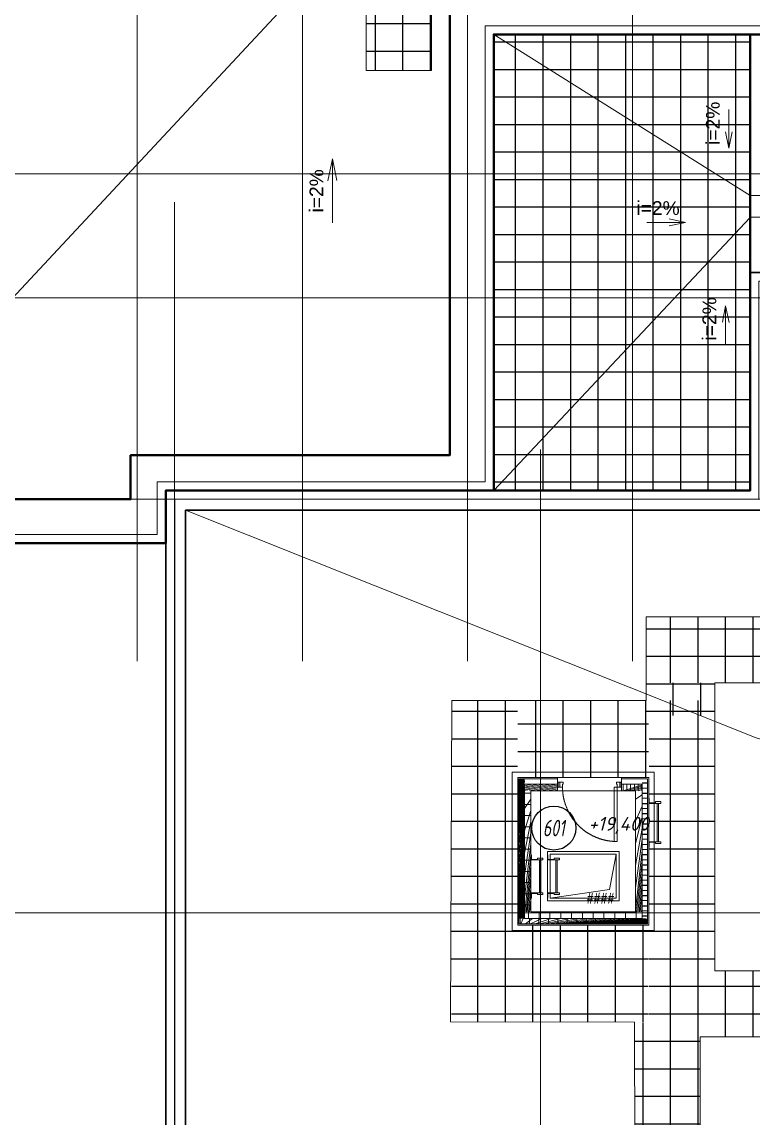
# Model space of a CAD drawing. Extents: x -96705 to 1864084, y -482104 to 235.
# Drawn here: x 1202789 to 1216074, y -139516 to -119588 of the extents above; entities that cross this region are included whole.
import ezdxf
from ezdxf import colors
from ezdxf.entities.mleader import LeaderData, LeaderLine
from ezdxf.enums import TextEntityAlignment as Align
from ezdxf.math import Vec2, Vec3

# ---------------------------------------------------------------- set-up
doc = ezdxf.new("R2010")
doc.units = 0
doc.header["$LTSCALE"] = 100
for name, pattern in [('ACAD_ISO02W100', [15, 12, -3]), ('CENTER', [2, 1.25, -0.25, 0.25, -0.25]), ('DASHED', [19.049999999999997, 12.7, -6.35]), ('HIDDEN', [6, 4, -2]), ('HIDDEN2', [4.762499999999999, 3.175, -1.5875]), ('ГОСТ 2.303 4', [7, 5, -2, 0])]:
    doc.linetypes.add(name, pattern=pattern)
doc.layers.get('Defpoints').update_dxf_attribs({"color": 42})
for name, color, linetype, lineweight in [('!!!_АР_отделка', 92, 'Continuous', 13), ('!!!_АР_перегородки блоки', 7, 'Continuous', 5), ('АР_Двери', 5, 'Continuous', 18), ('АР_Двери фасада', 1, 'Continuous', 15), ('АР_Маркер экспликации', 239, 'Continuous', 13), ('АР_Навесной фасад', 5, 'Continuous', 5), ('АР_Номер помещения', 1, 'Continuous', 25), ('АР_Оси', 193, 'Continuous', 9), ('АР_Отметки', 250, 'Continuous', 15), ('АР_Помещения_площадь', 19, 'Continuous', 9), ('АР_стены', 250, 'Continuous', 30), ('АР_тонкая линия', 250, 'Continuous', 0), ('перекр 0.3', 181, 'Continuous', 30), ('пунктир', 251, 'Continuous', 13), ('РАЗМЕРЫ ВНУТРЕННИЕ', 137, 'Continuous', 5), ('Специальное оборудование', 7, 'Continuous', 9)]:
    doc.layers.add(name, color=color, linetype=linetype, lineweight=lineweight)
doc.layers.add('АР_Кровля дорожки', color=6, linetype='Continuous')
doc.styles.add('ISOCPEUR', font='isocpeui.ttf', dxfattribs={"height": 250})
doc.styles.get("Standard").update_dxf_attribs({"font": 'arial.ttf'})
pattern_1 = [(225, (8364255664.60726, 935986791.0874081), (132.5825214724777, -132.5825214724777), []), (225, (8364255576.218912, 935986791.0874081), (132.5825214724777, -132.5825214724777), [])]
pattern_2 = [(225, (8364255664.60726, 935987301.2175846), (132.5825214724777, -132.5825214724777), []), (225, (8364255576.218912, 935987301.2175846), (132.5825214724777, -132.5825214724777), [])]
pattern_3 = [(225, (8364255664.60726, 935986791.0874081), (53.03300858899106, -53.03300858899107), []), (315, (8364255664.60726, 935986791.0874081), (53.03300858899107, 53.03300858899105), [])]
pattern_4 = [(225, (8364255664.60726, 935987301.2175846), (53.03300858899106, -53.03300858899107), []), (315, (8364255664.60726, 935987301.2175846), (53.03300858899107, 53.03300858899105), [])]
pattern_5 = [(90, (1540573.541021449, -68620.20555068797), (-500.0000000000001, 0), []), (180, (1540573.541021449, -68620.20555068797), (-2.842170943040401e-14, -500), [])]

# ---------------------------------------------------------------- blocks, each defined once
blk = doc.blocks.new('A$C6f2de472')
at = {"layer": 'АР_тонкая линия', "color": 8, "ltscale": 100}
for p, q in [((54.57592772785574, -68.52589298801445), (54.57592772785574, -734.3112859727285)), ((54.57592772785574, -734.3112859727285), (9.624901639340763, -509.7124210055539)), ((9.624901639340763, -509.7124210055539), (54.57592772785574, -734.3112859727285)), ((54.57592772785574, -734.3112859727285), (103.6099336369945, -505.6287240333957))]:
    blk.add_line(p, q, dxfattribs=at)
blk = doc.blocks.new('A$C1f3596d3')
at = {"layer": 'АР_тонкая линия', "color": 8, "ltscale": 100}
for p, q in [((-705.4581684663426, -134.1654006506724), (0, -134.1654006507306)), ((0, -134.1654006507306), (-301.0970464455895, -71.90486985704047)), ((-298.0691243647016, -189.8405009356502), (0, -134.1654006507306))]:
    blk.add_line(p, q, dxfattribs=at)
blk = doc.blocks.new('A$C28161c4d')
at = {"layer": 'АР_тонкая линия', "color": 8, "ltscale": 100}
for p, q in [((537.9767966398504, 158.306513834832), (236.8797501942609, 220.5670446285221)), ((-167.4813718264922, 158.3065138348902), (537.9767966398504, 158.306513834832)), ((239.9076722751488, 98.27470205977443), (537.9767966398504, 158.306513834832))]:
    blk.add_line(p, q, dxfattribs=at)
blk = doc.blocks.new('LADDER_12760 - LADDER_12760-5164013-3_1 этаж')
at = {"layer": 'Специальное оборудование', "color": 8}
for p, q in [((25.00000000001089, 95.00000000009393), (-50.00000000000482, 95.00000000009395)), ((-50.00000000000482, 95.00000000009395), (-50.00000000000483, 88.00000000009472)), ((-50.00000000000484, 88.00000000009472), (17.99999999999474, 88.00000000009472)), ((-2.099747042905164e-11, 1.904017958923043e-13), (24.99999999995375, 1.904017958923043e-13)), ((-2.099747042905164e-11, -76.19999999999982), (-2.099747042905164e-11, 1.861177878481613e-13)), ((17.99999999999475, 88.00000000009472), (17.99999999999473, 1.184385922670117e-13)), ((25.00000000001073, 5.075939668586216e-14), (25.00000000001089, 95.00000000009393)), ((24.99999999995375, 1.861177878481613e-13), (24.99999999995375, -76.19999999999982)), ((575.0000000000002, 95.00000000009253), (575.0000000000007, -3.383959779057477e-13)), ((650.000000000001, 95.00000000009253), (575.0000000000002, 95.00000000009253)), ((574.9999999998712, 1.904017958923096e-13), (599.9999999998744, 1.904017958923096e-13)), ((574.9999999998712, -76.19999999999982), (574.9999999998712, 1.861177878481613e-13)), ((582.0000000000011, -4.39914771277472e-13), (582.0000000000011, 88.00000000009248)), ((582.0000000000011, 88.00000000009248), (650.000000000001, 88.00000000009248)), ((599.9999999998744, 1.861177878481613e-13), (599.9999999998744, -76.19999999999982)), ((650.000000000001, 88.00000000009248), (650.000000000001, 95.00000000009253)), ((24.99999999995375, -76.19999999999982), (-2.099747042905164e-11, -76.19999999999982)), ((24.9999999999913, -25.39999999999994), (575.0000000000036, -25.39999999999994)), ((575.0000000000036, -45.39999999999994), (24.99999999999127, -45.39999999999994)), ((599.9999999998744, -76.19999999999982), (574.9999999998712, -76.19999999999982))]:
    blk.add_line(p, q, dxfattribs=at)
blk = doc.blocks.new('дверь металл1_преобразован_в_статический_25')
at = {"color": 8}
for points in [[(0, 0), (20, -2.906988696383495e-15), (20.00000000000001, 69.99999999999727), (1.017446043734183e-14, 69.99999999999727)], [(60, -8.720966089150483e-15), (20, -2.906988696383495e-15), (20.00000000000001, 69.99999999999727), (70, 69.99999999999727), (70.00000000000003, 39.99999999999999), (60.00000000000001, 39.99999999999089)], [(59.99999999999358, -779.9999999999909), (60, 9.086226051640133e-12), (99.9999999999909, 9.080412074247366e-12), (99.99999999998815, -779.9999999999909)], [(840, -2.877703828499986e-12), (880, -2.883517805892753e-12), (880, 69.99999999999442), (830, 69.9999999999944), (830, 39.99999999999712), (840, 39.99999999998802)], [(900, -2.886424794589137e-12), (880, -2.883517805892753e-12), (880, 69.99999999999442), (900, 69.99999999999439)]]:
    blk.add_lwpolyline(points, close=True, dxfattribs=at)
at = {"color": 8, "linetype": 'ГОСТ 2.303 4', "ltscale": 20}
for centre, start, end in [((59.99999999996495, 1.432045261082039e-11), 330.0000000000001, 1.057255354117103e-12), ((59.99999999996845, 4.042872454068628e-11), 314.9999999999994, 329.9999999999988), ((59.99999999998931, 4.447217112182948e-11), 270.0000000000007, 315)]:
    blk.add_arc(centre, 780.0000000000351, start, end, dxfattribs=at)
blk = doc.blocks.new('A$C9b338701')
at = {"layer": 'Специальное оборудование', "color": 8}
for p, q in [((-95.28750000015134, 208.6161000001157), (-95.28750000015134, 217.5096000001067)), ((-95.28750000015134, 217.5096000001067), (-1.164153218269348e-10, 217.5096000001067)), ((-8.893500000122003, 208.6161000001157), (-95.28750000015134, 208.6161000001157)), ((-8.893500000122003, 96.81209999999555), (-8.893500000122003, 208.6161000001157)), ((-1.164153218269348e-10, 217.5096000001067), (-1.164153218269348e-10, 96.81209999999555)), ((598.7749999998487, 217.5096000001213), (694.0624999998836, 217.5096000001213)), ((598.7749999998487, 96.81209999999555), (598.7749999998487, 217.5096000001213)), ((694.0624999998836, 208.6161000001157), (607.6684999998542, 208.6161000001157)), ((607.6684999998542, 208.6161000001157), (607.6684999998542, 96.81209999999555)), ((694.0624999998836, 217.5096000001213), (694.0624999998836, 208.6161000001157)), ((0, 96.81209999999555), (-31.76249999995343, 96.81209999999555)), ((-31.76249999995343, 96.81209999999555), (-31.76249999995343, 0)), ((-31.76249999995343, 0), (0, 0)), ((0, 0), (0, 96.81209999999555)), ((598.7749999998487, 64.54140000000189), (-1.164153218269348e-10, 64.54140000000189)), ((-1.164153218269348e-10, 39.13139999999839), (598.7749999998487, 39.13139999999839)), ((630.5374999998603, 96.81209999999555), (598.7749999999069, 96.81209999999555)), ((598.7749999999069, 96.81209999999555), (598.7749999999069, 0)), ((598.7749999999069, 0), (630.5374999998603, 0)), ((630.5374999998603, 0), (630.5374999998603, 96.81209999999555))]:
    blk.add_line(p, q, dxfattribs=at)
blk = doc.blocks.new('*U531')
at = {"layer": 'АР_Номер помещения', "color": 8}
blk.add_circle((-17290.24950231414, 1606.057638667925), 400, dxfattribs=at)
at = {"layer": 'АР_Помещения_площадь', "color": 8}
blk.add_line((-16213.88704554277, 82.74731126176266), (-16636.23540192426, 82.74731126176266), dxfattribs=at)
at = {"color": 8, "style": 'ISOCPEUR', "width": 0.7, "flags": 1}
blk.add_attdef('КАТЕГОРИЯ', (-499.1655280450395, -2092.186355050572), '', height=250, dxfattribs=at)
at = {"layer": 'АР_Номер помещения', "color": 8, "style": 'ISOCPEUR', "width": 0.7}
blk.add_attdef('НОМЕР_ПОМЕЩЕНИЯ', text='', height=300, dxfattribs=at).set_placement((-17290.24950231705, 1606.057638667925), align=Align.MIDDLE_CENTER)
at = {"layer": 'АР_Помещения_площадь', "color": 8, "lineweight": 30, "width": 0.7, "flags": 104}
blk.add_attdef('ИМЯ_ПОМЕЩЕНИЯ', text='', height=100, dxfattribs=at).set_placement((157.6277002443094, 1217.141369806137), align=Align.MIDDLE_CENTER)
at = {"layer": 'АР_Помещения_площадь', "color": 8, "style": 'ISOCPEUR', "width": 0.7}
blk.add_attdef('ПЛОЩАДЬ_ПОМЕЩЕНИЯ', text='', height=200, dxfattribs=at).set_placement((-16209.00088756958, 329.2528412291122), align=Align.MIDDLE_RIGHT)
blk = doc.blocks.new('_DotSmall')
at = {"color": 0, "linetype": 'ByBlock', "const_width": 0.5}
blk.add_lwpolyline([(-0.0625, 0, 1), (0.0625, 0, 1)], format="xyb", close=True, dxfattribs=at)
blk = doc.blocks.new('A$C1c8ff280')
at = {"layer": 'пунктир', "color": 8, "linetype": 'ACAD_ISO02W100', "ltscale": 50}
for points in [[(36320.77601628099, -64340.64828543851), (36320.77601628099, -63955.0000000094), (27550.06160797121, -63955.0000000092), (27550.06160797121, -69145.00000000992), (19430.05542900361, -69145.00000000992), (19430.30065205676, -75494.99999053983), (6330.061607971031, -75494.99999053983), (6329.686629097501, -65785.00000000998), (12680.06160766236, -65785.00000000995), (12680.06164217566, -47915.00241618491), (23295.06160797167, -47914.99996259548), (23295.06160797115, -43949.99999999034), (58095.06160797196, -43950.00000000966), (58095.06160797039, -47915.00000000391), (68595.0616079712, -47915.00000000396), (68595.0616079712, -65785.0000000099), (74945.43166319432, -65785.0000000099), (74945.43166319432, -75495.00000000978), (61845.06160797144, -75495.00000000981), (61845.06160797144, -69145.00000000981), (53965.06160797121, -69145.00000000992), (53965.06160797121, -63955.00000000981), (45230.90508594335, -63955.00000000952), (45230.90508594202, -64249.91821548378)], [(36520.77601628099, -64268.54712701042), (36520.77601628099, -63755.0000000094), (27350.06160797121, -63755.0000000092), (27350.06160797121, -68945.00000000992), (19230.04770529375, -68945.00000000992), (19230.2929283469, -75294.99999053983), (6530.053884559427, -75294.99999053983), (6529.694352807361, -65985.00000000998), (12880.06160727609, -65985.00000000995), (12880.06164178939, -48115.00237038764), (23595.06160797144, -48114.9999167982), (23595.06160797144, -44250.00000000003), (57795.06160797237, -44250.00000001912), (57795.06160797027, -48115.0000000039), (68395.0616079712, -48115.00000000396), (68395.0616079712, -65985.0000000099), (74745.43166319432, -65985.0000000099), (74745.43166319432, -75295.00000000978), (62045.06160797144, -75295.00000000981), (62045.06160797144, -68945.00000000981), (54165.06160797121, -68945.00000000992), (54165.06160797121, -63755.00000000981), (45030.90508594422, -63755.00000000952)]]:
    blk.add_lwpolyline(points, dxfattribs=at)

msp = doc.modelspace()

# ---------------------------------------------------------------- hatches: boundary and pattern name
at = {"layer": '!!!_АР_отделка'}
h = msp.add_hatch(dxfattribs=at)
h.set_pattern_fill('ANSI37', color=8, scale=600, angle=180)
h.set_pattern_definition(pattern_3)
h.paths.add_polyline_path([(1211818.201277835, -133346.4639678175), (1211818.357248409, -135886.6698923284), (1211918.357248409, -135886.6637520964), (1211918.201276882, -133346.4578280622)])
h = msp.add_hatch(dxfattribs=at)
h.set_pattern_fill('ANSI37', color=8, scale=600, angle=180)
h.set_pattern_definition(pattern_4)
h.paths.add_polyline_path([(1211918.223339183, -133446.5335769827), (1212518.215998752, -133446.5016489202), (1212518.209858043, -133346.5016489202), (1211918.217199428, -133346.5335774595)])
h = msp.add_hatch(dxfattribs=at)
h.set_pattern_fill('ANSI32', color=8, scale=500, angle=180, style=0)
h.set_pattern_definition(pattern_2)
h.paths.add_polyline_path([(1212518.209244831, -133446.5016565496), (1211918.220323665, -133446.5335850889), (1211918.227692707, -133566.5335846121), (1212518.216612918, -133566.5016560728)])
h = msp.add_hatch(dxfattribs=at)
h.set_pattern_fill('ANSI37', color=8, scale=600, angle=180)
h.set_pattern_definition(pattern_4)
h.paths.add_polyline_path([(1214058.217304332, -133446.4021797354), (1213688.220320804, -133446.4291954214), (1213688.214180095, -133346.4291954214), (1214058.211164577, -133346.4021797354)])
h = msp.add_hatch(dxfattribs=at)
h.set_pattern_fill('ANSI32', color=8, scale=500, angle=180, style=0)
h.set_pattern_definition(pattern_2)
h.paths.add_polyline_path([(1214058.217304332, -133446.4021797354), (1214058.22467242, -133566.4021792585), (1213688.227689845, -133566.4402475531), (1213688.220320804, -133446.4402480299)])
h = msp.add_hatch(dxfattribs=at)
h.set_pattern_fill('ANSI37', color=8, scale=600, angle=180)
h.set_pattern_definition(pattern_3)
h.paths.add_polyline_path([(1214158.214175327, -133346.3202891523), (1214158.35724364, -135886.5262141401), (1214058.357244594, -135886.5323543722), (1214058.214175327, -133346.3264293844)])
h = msp.add_hatch(dxfattribs=at)
h.set_pattern_fill('ANSI32', color=8, scale=500, angle=180, style=0)
h.set_pattern_definition(pattern_1)
h.paths.add_polyline_path([(1212038.227403743, -133549.9955363447), (1211918.227403743, -133550.0029044325), (1211918.349880321, -135766.6637525732), (1212038.349880321, -135766.6563840086)])
h = msp.add_hatch(dxfattribs=at)
h.set_pattern_fill('ANSI37', color=8, scale=600, angle=180)
h.set_pattern_definition(pattern_3)
h.paths.add_polyline_path([(1214158.363384349, -135986.5262136633), (1211818.363388164, -135986.6698918516), (1211818.357248409, -135886.6698923284), (1214158.35724364, -135886.5262141401)])
at = {"layer": '!!!_АР_перегородки блоки', "lineweight": 5}
h = msp.add_hatch(dxfattribs=at)
h.set_pattern_fill('ANSI32', color=8, scale=500, angle=180, style=0)
h.set_pattern_definition(pattern_1)
h.paths.add_polyline_path([(1213938.349876506, -135766.53972246), (1213938.228259189, -133565.4704542333), (1214058.228259189, -133565.4630861456), (1214058.349876506, -135766.5323543722)])
h = msp.add_hatch(dxfattribs=at)
h.set_pattern_fill('ANSI32', color=8, scale=500, angle=180, style=0)
h.set_pattern_definition(pattern_1)
edge = h.paths.add_edge_path()
edge.add_line((1211918.357248409, -135886.6637520964), (1214058.35724364, -135886.5323538954))
edge.add_line((1211918.349880321, -135766.6637525732), (1211918.357248409, -135886.6637525732))
edge.add_line((1214058.349876506, -135766.5323543722), (1211918.349881275, -135766.6637525732))
edge.add_line((1214058.357244594, -135886.5323543722), (1214058.349876506, -135766.5323543722))
at = {"layer": 'АР_Кровля дорожки', "ltscale": 120}
h = msp.add_hatch(dxfattribs=at)
h.set_pattern_fill('ANSI37', color=8, scale=4000, angle=45, double=1)
h.set_pattern_definition([(90, (1680212.682017429, -68620.20555068797), (-500.0000000000001, 0), []), (180, (1680212.682017429, -68620.20555068797), (-2.842170943040401e-14, -500), [])])
h.paths.add_polyline_path([(1210231.534204585, -120470.1088771994), (1209041.932647808, -120469.8588500196), (1209031.057358844, -114403.1051716978), (1210228.741959674, -114403.9151282484)])
h = msp.add_hatch(dxfattribs=at)
h.set_pattern_fill('ANSI37', color=8, scale=4000, angle=45, double=1)
h.set_pattern_definition([(90, (731759.3509980273, -210952.3940777952), (-500.0000000000001, 0), []), (180, (731759.3509980273, -210952.3940777952), (-2.842170943040401e-14, -500), [])])
h.paths.add_polyline_path([(1216018.598859889, -119816.6966939146), (1216018.616026981, -128106.6144275839), (1211366.444233043, -128106.6524963552), (1211366.427064998, -119816.7347622091)])
h = msp.add_hatch(dxfattribs=at)
h.set_pattern_fill('ANSI37', color=8, scale=4000, angle=45, double=1)
h.set_pattern_definition(pattern_5)
h.paths.add_polyline_path([(1214133.77174197, -131603.9277095968), (1214134.085218532, -130405.2235555822), (1253000.506211383, -130405.2231230909), (1253000.192734821, -131603.9272771055)])
h = msp.add_hatch(dxfattribs=at)
h.set_pattern_fill('ANSI37', color=8, scale=4000, angle=45, double=1)
h.set_pattern_definition([(90, (1540623.541021449, -68620.20555068797), (-500.0000000000001, 0), []), (180, (1540623.541021449, -68620.20555068797), (-2.842170943040401e-14, -500), [])])
h.paths.add_polyline_path([(1215379.493083103, -132196.789371031), (1214133.927888973, -132196.4758949453), (1214133.929071529, -131603.7710557157), (1215379.494265659, -131604.0845318014)])
h = msp.add_hatch(dxfattribs=at)
h.set_pattern_fill('ANSI37', color=8, scale=4000, angle=45, double=1)
h.set_pattern_definition(pattern_5)
h.paths.add_polyline_path([(1211792.891458614, -136006.6714558775), (1214178.364611728, -136006.5249858076), (1214165.742580516, -137769.4841690237), (1210595.317115886, -137767.1732487852), (1210598.36717139, -131934.5791464025), (1211796.049629314, -131934.892622965)])
h = msp.add_hatch(dxfattribs=at)
h.set_pattern_fill('ANSI37', color=8, scale=4000, angle=45, double=1)
h.set_pattern_definition([(90, (1540623.548380001, -68350.09194804973), (-500.0000000000001, 0), []), (180, (1540623.548380001, -68350.09194804973), (-2.842170943040401e-14, -500), [])])
h.paths.add_polyline_path([(1214174.998762233, -133326.6072044546), (1211798.400629146, -133326.2937278921), (1211800.633462055, -131926.5190301115), (1214177.231595142, -131926.8325061972)])
h = msp.add_hatch(dxfattribs=at)
h.set_pattern_fill('ANSI37', color=8, scale=4000, angle=45, double=1)
h.set_pattern_definition(pattern_5)
h.paths.add_polyline_path([(1215380.286036594, -138020.444455641), (1214182.60357867, -138020.1309795553), (1214185.65363322, -131926.3622918302), (1215383.336092098, -131926.6757683927)])
h = msp.add_hatch(dxfattribs=at)
h.set_pattern_fill('ANSI37', color=8, scale=4000, angle=45, double=1)
h.set_pattern_definition(pattern_5)
h.paths.add_polyline_path([(1215384.210731609, -138039.5984373266), (1215384.524208171, -136840.894283312), (1226437.811809642, -136840.894283312), (1226437.49833308, -138039.5984373266)])
h = msp.add_hatch(dxfattribs=at)
h.set_pattern_fill('ANSI37', color=8, scale=4000, angle=45, double=1)
h.set_pattern_definition(pattern_5)
h.paths.add_polyline_path([(1215129.225648029, -143256.9965753729), (1215115.292518718, -143256.9962239439), (1215115.424137218, -137782.4832410986), (1213917.741747005, -137781.6732859785), (1213941.726772411, -147106.7295456106), (1215139.409939868, -147106.9795727903)])

# ---------------------------------------------------------------- linework, layer by layer
at = {"layer": '!!!_АР_отделка', "color": 8}
for points in [[(1213685.212948902, -133326.3644976789), (1214178.025269611, -133326.3190727407), (1214178.364611728, -136006.5249858076), (1211798.364616496, -136006.6711201841), (1211798.400629146, -133326.4651837522), (1212518.212949855, -133326.419758814), (1212518.220322711, -133446.4955163175)], [(1213685.21417628, -133346.3644976789), (1214158.214175327, -133346.3202891523), (1214158.363384349, -135986.5262136633), (1211818.363388164, -135986.6698918516), (1211818.214179141, -133346.4639673406), (1212518.214178188, -133346.4197583372)], [(1212518.220322711, -133446.4955163175), (1211918.220323665, -133446.5335850889), (1211918.357248409, -135886.6637520964), (1214058.357244594, -135886.5323543722), (1214058.217304332, -133446.4021797354), (1213685.220320804, -133446.4402480299)], [(1213685.220320804, -133446.4402480299), (1213685.227689845, -133566.4402475531), (1213938.227688892, -133566.4095473463), (1213938.349876506, -135766.53972246), (1212038.349880321, -135766.6563840086), (1212038.227691753, -133566.5262165243), (1212518.227690799, -133566.4955163175), (1212518.220322711, -133446.4955163175)], [(1213685.220320804, -133446.4402480299), (1213685.212948902, -133326.3644976789)]]:
    msp.add_lwpolyline(points, dxfattribs=at)
at = {"layer": 'АР_Двери', "color": 8, "ltscale": 75}
for points in [[(1213638.337596996, -135566.558114546), (1212338.337598903, -135566.6379356558), (1212338.282338245, -134666.6379375631), (1213638.282335384, -134666.5581164534)], [(1213588.334527118, -135516.5611849005), (1212388.334529025, -135516.6348657781), (1212388.285408122, -134716.6348672087), (1213588.285406215, -134716.561186331)], [(1213588.334527118, -135516.5611849005), (1212388.334529025, -135516.6348657781), (1212388.285408122, -134716.6348672087), (1213588.285406215, -134716.561186331)]]:
    msp.add_lwpolyline(points, close=True, dxfattribs=at)
at = {"layer": 'АР_Двери фасада', "color": 8, "linetype": 'HIDDEN2', "lineweight": 15, "ltscale": 50}
msp.add_lwpolyline([(1213588.285406215, -134716.561186331), (1213465.326193912, -135363.0161581213), (1212388.334529025, -135516.6348657781)], dxfattribs=at)
at = {"layer": 'АР_Навесной фасад', "color": 8, "lineweight": 40, "ltscale": 100}
msp.add_lwpolyline([(1210563.41773711, -119266.7116193945), (1210563.428398235, -127466.7084779913), (1206317.983718975, -127466.7131209547), (1205781.519255741, -127466.7137503797), (1204763.545835597, -127466.7149191076), (1204763.545231922, -128266.7116193945), (1199203.423760517, -128266.7116193945), (1199203.423760517, -104101.7116193945), (1193133.544929607, -104101.7116193945), (1193133.544929607, -92601.71161939448), (1196700.782607181, -92601.71161939448), (1196700.59010802, -91786.68936206645, -0.1810559495822377), (1199083.551200969, -86551.71789075679, -0.1811806168331762), (1204322.893179996, -84168.39015628642), (1205133.544929607, -84168.39015628642), (1205133.544929607, -80601.71161939448), (1213633.544929607, -80601.71161939448), (1213633.544929607, -83601.71161939448), (1222463.544929607, -83601.71161939448)], format="xyb", dxfattribs=at)
msp.add_lwpolyline([(1220553.579874141, -111346.7116193945), (1220553.579874141, -119686.7116193945), (1216753.423760517, -119686.7116193945), (1216753.423760517, -119816.7116193945), (1211363.418485744, -119816.7188544447), (1211363.429472072, -128106.7077574903), (1206317.984593494, -128106.7132754499), (1205781.519963367, -128106.7138619596), (1205403.606537921, -128106.7140731985), (1205403.606537921, -129066.7116193945), (1198403.423760517, -129066.7116193945)], dxfattribs=at)
msp.add_lwpolyline([(1211363.429472072, -128106.7077574903), (1216018.600731952, -128106.7077574903), (1216018.600731952, -119816.7129082853), (1211363.429472072, -119816.7129082853)], close=True, dxfattribs=at)
at = {"layer": 'АР_Навесной фасад', "color": 8, "lineweight": 30, "ltscale": 100}
for points in [[(1251138.612342937, -124141.7125392134), (1216018.612342937, -124141.7125392134), (1216018.612342937, -128106.7125392134), (1205403.612378223, -128106.7149930174), (1205403.612342937, -145976.7125392134), (1199053.231185062, -145976.7125392134)], [(1199413.24508868, -146336.7125392134), (1205763.612342937, -146336.7125392134), (1205763.612377269, -128466.7149095709), (1216478.612342937, -128466.7124557669), (1216478.612342937, -124601.7125392134), (1250678.612342937, -124601.7125392134), (1250678.612342937, -128466.7125392134), (1261278.612342937, -128466.7125392134), (1261278.612342937, -146336.7125392134), (1267628.982398136, -146336.7125392134), (1267628.982398136, -155646.7125392134), (1254928.612342937, -155646.7125392134), (1254928.612342937, -149296.7125392134), (1247048.612342937, -149296.7125392134), (1247048.612342937, -144106.7125392134), (1237914.45582114, -144106.7125392134)]]:
    msp.add_lwpolyline(points, dxfattribs=at)
at = {"layer": 'АР_Оси', "color": 8, "linetype": 'CENTER', "ltscale": 1000}
for p, q in [((1204884.800202472, -76589.2446828062), (1204884.800202472, -131208.2695260221)), ((1207884.800202472, -76589.2446828062), (1207884.800202472, -131208.2695260221)), ((1210884.800202472, -76589.2446828062), (1210884.800202472, -131208.2695260221)), ((1213884.800202472, -76589.2446828062), (1213884.800202472, -131208.2695260221)), ((1186749.850998027, -122351.7116193945), (1269928.253052814, -122351.7116193945)), ((1205563.606537921, -157557.9832906896), (1205563.606537921, -122862.7047643835)), ((1186749.850998027, -124601.7116193945), (1269928.253052814, -124601.7116193945)), ((1212213.606537921, -157557.9832906896), (1212213.606537921, -127364.1017823393)), ((1186749.850998027, -128266.7116193945), (1270347.015968425, -128266.7116193945)), ((1186749.850998027, -135786.7116193945), (1270347.015968425, -135786.7116193945))]:
    msp.add_line(p, q, dxfattribs=at)
at = {"layer": 'АР_стены', "color": 8, "linetype": 'DASHED', "lineweight": 15, "ltscale": 200}
msp.add_lwpolyline([(1213588.334527118, -135516.5611849005), (1212388.334529025, -135516.6348657781), (1212388.285408122, -134716.6348672087), (1213588.285406215, -134716.561186331)], close=True, dxfattribs=at)
at = {"layer": 'АР_тонкая линия', "color": 8, "ltscale": 100}
for p, q in [((1211235.740203006, -115364.1401748831), (1199203.423760517, -128266.7116193945)), ((1211363.418485744, -119816.7188544447), (1216018.604659183, -122742.3971562559)), ((1216018.606537921, -124141.7125392134), (1216018.600731952, -119816.7129082853))]:
    msp.add_line(p, q, dxfattribs=at)
for points in [[(1210228.739770038, -114403.5101499731), (1210228.608130557, -120469.9987969572), (1209044.858721836, -120469.968929785), (1209031.05731116, -114403.5101499731)], [(1211363.429472072, -128106.7077574903), (1216018.605196102, -123142.3971562559)], [(1220433.606537921, -133856.8940777952), (1216128.606537921, -132602.0654626066), (1205763.6065713, -128466.713989752)], [(1214133.358436687, -131926.5188136274), (1214133.928480251, -130405.2235555822), (1253000.35522948, -130405.2235555822), (1253000.340617282, -131926.5504727537), (1253000.340617282, -131926.5504727537)], [(1215379.494265659, -131603.9277935202), (1215379.493083103, -132502.7569480116)], [(1251750.501105411, -131604.001055258), (1215379.494265659, -131603.9277935202)], [(1215115.424158199, -138039.5982318098), (1215115.292518718, -143256.9962239439)]]:
    msp.add_lwpolyline(points, dxfattribs=at)
at = {"layer": 'АР_тонкая линия', "color": 8, "lineweight": 5, "ltscale": 100}
msp.add_lwpolyline([(1212518.212928874, -133566.495509165), (1213685.212928874, -133566.495509165), (1213685.212928874, -133326.419758814), (1212518.212928874, -133326.419758814)], close=True, dxfattribs=at)
at = {"layer": 'перекр 0.3', "color": 8, "linetype": 'HIDDEN', "lineweight": 5, "ltscale": 50}
for points in [[(1216018.600731952, -123140.2092843229), (1216753.423760517, -123140.2088351423), (1216753.423760517, -122742.3939013655), (1216018.600731952, -122742.3943505461)], [(1214278.480607135, -136106.5584421331), (1211698.504043682, -136106.6376485998), (1211698.340090854, -133226.3095040495), (1214278.316654308, -133226.2302975828)]]:
    msp.add_lwpolyline(points, close=True, dxfattribs=at)
at = {"layer": 'пунктир', "color": 8, "linetype": 'ACAD_ISO02W100', "ltscale": 50}
msp.add_lwpolyline([(1216593.423760517, -119526.7116193945), (1216593.423760517, -119656.711834448), (1211203.418274028, -119656.7190694982), (1211203.429259403, -127946.7079324896), (1206317.984418971, -127946.7132754499), (1205243.606537921, -127946.714162367), (1205243.606537921, -128906.7116193945), (1198563.423760517, -128906.7116193945)], dxfattribs=at)
at = {"layer": 'РАЗМЕРЫ ВНУТРЕННИЕ', "color": 8}
for points in [[(1210598.364615543, -131925.1942186529), (1210574.379543407, -137767.3557825262), (1213917.027172191, -137769.4841690237), (1213941.726772411, -147106.7115669424)], [(1214133.935838802, -131926.5190301115), (1210598.364615543, -131925.1942186529), (1210598.364615543, -131925.1942186529)], [(1215328.683568103, -138040.4208874876), (1215115.424137218, -138040.4264025862), (1226437.655071361, -138039.5984373266), (1226437.655071361, -136840.894283312), (1215379.498779399, -136840.8835945303), (1215379.500441654, -132233.4528570349)]]:
    msp.add_lwpolyline(points, dxfattribs=at)

# ---------------------------------------------------------------- block references
at = {"color": 8, "ltscale": 100}
msp.add_blockref('A$C1c8ff280', (1192884.80016814, -80351.70924903697), dxfattribs=at)
at = {"layer": 'Defpoints', "color": 8, "lineweight": 30, "ltscale": 100, "rotation": 90}
for p in [(1212255.801755054, -135421.3099737341), (1212555.795660121, -135421.3099737341)]:
    msp.add_blockref('A$C9b338701', p, dxfattribs=at)
at = {"layer": 'АР_Двери', "color": 8, "ltscale": 75, "xscale": -1.2705, "yscale": 1.2705, "zscale": 1.2705}
msp.add_blockref('дверь металл1_преобразован_в_статический_25', (1213678.887539012, -133497.2563514883), dxfattribs=at)
at = {"layer": 'АР_Маркер экспликации', "color": 8}
ref = msp.add_blockref('*U531', (1229743.558026416, -135849.3121271307), dxfattribs=at)
ref.add_attrib('НОМЕР_ПОМЕЩЕНИЯ', '601', dxfattribs={"layer": 'АР_Номер помещения', "color": 8, "height": 300, "style": 'ISOCPEUR', "width": 0.7}).set_placement((1212453.308524234, -134243.2544884855), align=Align.MIDDLE_CENTER)
ref.add_attrib('ПЛОЩАДЬ_ПОМЕЩЕНИЯ', '####', dxfattribs={"layer": 'АР_Помещения_площадь', "color": 8, "height": 200, "style": 'ISOCPEUR', "width": 0.7}).set_placement((1213534.557138545, -135520.0592856581), align=Align.MIDDLE_RIGHT)
at = {"layer": 'АР_тонкая линия', "color": 8, "ltscale": 100, "rotation": 270}
msp.add_blockref('A$C1f3596d3', (1215765.259646518, -121885.7418651754), dxfattribs=at)
at = {"layer": 'АР_тонкая линия', "color": 8, "ltscale": 100, "xscale": 1.754367527776944, "yscale": 1.754367527776944, "zscale": 1.754367527776944, "rotation": 180}
msp.add_blockref('A$C6f2de472', (1208528.674463375, -123363.151050585), dxfattribs=at)
at = {"layer": 'АР_тонкая линия', "color": 8, "ltscale": 100}
msp.add_blockref('A$C28161c4d', (1214310.537593944, -123390.4738526518), dxfattribs=at)
at = {"layer": 'АР_тонкая линия', "color": 8, "ltscale": 100, "xscale": -1, "rotation": 270}
msp.add_blockref('A$C1f3596d3', (1215709.584546192, -124750.8313260252), dxfattribs=at)
at = {"layer": 'Специальное оборудование', "color": 8, "xscale": -1.2705, "yscale": 1.2705, "zscale": 1.2705, "rotation": 90.00000000000024}
msp.add_blockref('LADDER_12760 - LADDER_12760-5164013-3_1 этаж', (1214298.882628543, -133763.0991349394), dxfattribs=at)

# ---------------------------------------------------------------- texts
at = {"layer": 'АР_тонкая линия', "color": 8, "ltscale": 100, "char_height": 250.0000000000001, "width": 682.5000000000002, "attachment_point": 1, "rotation": 90}
for insert in [(1215217.513840778, -121824.6856031591), (1208015.212930782, -123052.2701049024), (1215154.999492748, -125380.4504637892)]:
    msp.add_mtext('i=2%', dxfattribs=dict(at, insert=insert))
at = {"layer": 'АР_тонкая линия', "color": 8, "ltscale": 100, "insert": (1213953.371044261, -122847.186107176), "char_height": 250.0000000000001, "width": 682.5000000000002, "attachment_point": 1}
msp.add_mtext('i=2%', dxfattribs=at)

# ---------------------------------------------------------------- leaders
at = {"layer": 'АР_Отметки', "color": 8}
ml = msp.add_multileader_mtext('Standard', dxfattribs=at)
ml.set_content('+19,400', color=8, style='ISOCPEUR')
ml.set_leader_properties(color=8, linetype='Continuous', lineweight=-1)
ml.set_arrow_properties(name='DOTSMALL')
ml.build(insert=Vec2(0, 0))
ml.multileader.update_dxf_attribs({"has_text_frame": 1, "text_left_attachment_type": 4, "text_right_attachment_type": 4, "dogleg_length": 100, "arrow_head_size": 180})
ctx = ml.context
ctx.base_point, ctx.char_height, ctx.arrow_head_size, ctx.landing_gap_size, ctx.plane_origin = Vec3(1213032.140244586, -134373.2433257276), 250, 180, 50, Vec3(1213035.115944965, -136560.5976586515)
ctx.left_attachment, ctx.right_attachment = 4, 4
notes = []
notes.append((ctx, [(0, (0, 0, 0), (0, 0), (1, 0), 1, [])]))
ctx.mtext.insert, ctx.mtext.width, ctx.mtext.defined_height, ctx.mtext.line_spacing_style, ctx.mtext.flow_direction = Vec3(1213082.140244586, -134039.9099922354), 696.0352958708361, 776.4611150313478, 2, 5
ml = msp.add_multileader_mtext('Standard', dxfattribs=at)
ml.set_content('+19,400', color=8, style='ISOCPEUR')
ml.set_leader_properties(color=8, linetype='Continuous', lineweight=-1)
ml.set_arrow_properties(name='DOTSMALL')
ml.build(insert=Vec2(0, 0))
ml.multileader.update_dxf_attribs({"has_text_frame": 1, "text_left_attachment_type": 4, "text_right_attachment_type": 4, "dogleg_length": 100, "arrow_head_size": 180})
ctx = ml.context
ctx.base_point, ctx.char_height, ctx.arrow_head_size, ctx.landing_gap_size, ctx.plane_origin = Vec3(1253275.600862605, -134758.4187326605), 250, 180, 50, Vec3(1253194.207412822, -136469.1107063467)
ctx.left_attachment, ctx.right_attachment = 4, 4
notes.append((ctx, [(0, (0, 0, 0), (0, 0), (1, 0), 1, [])]))
ctx.mtext.insert, ctx.mtext.width, ctx.mtext.defined_height, ctx.mtext.line_spacing_style, ctx.mtext.flow_direction = Vec3(1253325.600862605, -134425.0853991682), 696.0352958708361, 776.4611150313478, 2, 5
for ctx, leaders in notes:
    for number, flags, end, landing, length, lines in leaders:
        leader = LeaderData()
        leader.index, (leader.has_last_leader_line, leader.has_dogleg_vector, leader.attachment_direction) = number, flags
        leader.last_leader_point, leader.dogleg_vector, leader.dogleg_length = Vec3(end), Vec3(landing), length
        for number, points, colour, breaks in lines:
            line = LeaderLine()
            line.index, line.vertices, line.color, line.breaks = number, Vec3.list(points), colors.encode_raw_color(colour), breaks
            leader.lines.append(line)
        ctx.leaders.append(leader)

doc.saveas('drawing.dxf')
